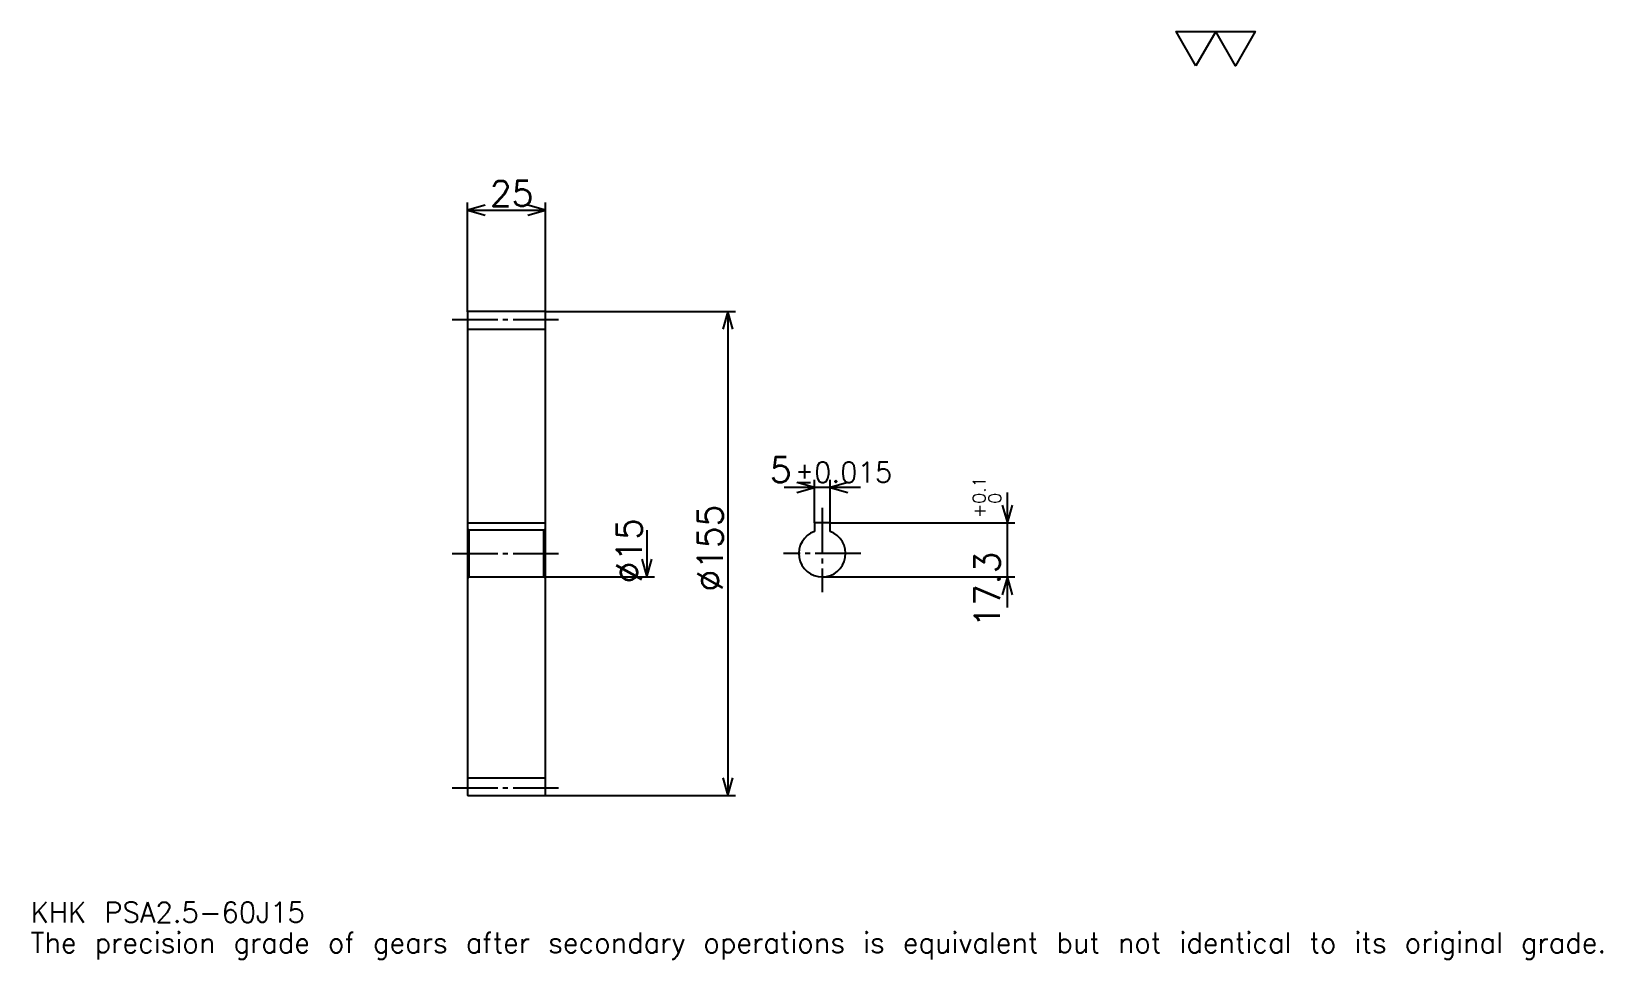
# Model space of a CAD drawing. Extents: x 17 to 520, y 6 to 303.
import ezdxf

# ---------------------------------------------------------------- set-up
doc = ezdxf.new("R2010")
doc.units = 0
doc.linetypes.add('DASHDOT', pattern=[19.483695, 14.612772, -1.623641, 1.623641, -1.623641])
doc.layers.get('0').update_dxf_attribs({"linetype": 'CONTINUOUS'})
doc.layers.add('DASHDOT', color=6, linetype='DASHDOT')
doc.styles.add('KANJI', font='TXT', dxfattribs={"bigfont": 'BIGFONT'})

msp = doc.modelspace()

# ---------------------------------------------------------------- linework, layer by layer
at = {"color": 5}
for p, q in [((156.229614, 213.50882), (156.229614, 248.417114)), ((181.229614, 213.50882), (181.229614, 248.417114)), ((156.229614, 245.981644), (181.229614, 245.981644)), ((156.229614, 213.408813), (156.229614, 213.50882)), ((181.129608, 213.50882), (181.229614, 213.50882)), ((181.229614, 213.50882), (242.116165, 213.50882)), ((181.229614, 213.408813), (181.229614, 213.50882)), ((239.680695, 213.50882), (239.680695, 58.50882)), ((282.153534, 157.174316), (257.66983, 157.174316)), ((267.411682, 145.808823), (267.411682, 159.609772)), ((272.411682, 145.808823), (272.411682, 159.609772)), ((329.239136, 118.766975), (329.239136, 155.550659)), ((213.702438, 143.50882), (213.702438, 128.50882)), ((272.411682, 145.808823), (331.674591, 145.808823)), ((181.229614, 128.50882), (216.137909, 128.50882)), ((269.911682, 128.50882), (331.674591, 128.50882)), ((181.129608, 58.50882), (181.229614, 58.50882)), ((181.229614, 58.50882), (242.116165, 58.50882))]:
    msp.add_line(p, q, dxfattribs=at)
at = {"color": 4}
for p, q in [((156.229614, 207.88382), (181.229614, 207.88382)), ((156.229614, 145.808823), (181.229614, 145.808823)), ((181.229614, 144.00882), (180.729614, 143.50882)), ((156.229614, 128.00882), (156.729614, 128.50882)), ((181.229614, 128.00882), (180.729614, 128.50882)), ((156.229614, 64.13382), (181.229614, 64.13382))]:
    msp.add_line(p, q, dxfattribs=at)
at = {"color": 7}
msp.add_lwpolyline([(389.67392, 292.255432), (383.341705, 303.231262), (408.670532, 303.231262), (402.338318, 292.255432), (396.006134, 303.231262), (389.67392, 292.255432)], dxfattribs=at)
at = {"color": 5}
for points in [[(161.912354, 247.605286), (156.229614, 245.981644), (161.912354, 244.358002)], [(175.546875, 244.358002), (181.229614, 245.981644), (175.546875, 247.605286)], [(241.304352, 207.82608), (239.680695, 213.50882), (238.057068, 207.82608)], [(261.728943, 155.550659), (267.411682, 157.174316), (261.728943, 158.797943)], [(278.094421, 158.797943), (272.411682, 157.174316), (278.094421, 155.550659)], [(327.615479, 151.491562), (329.239136, 145.808823), (330.862793, 151.491562)], [(212.078796, 134.191559), (213.702438, 128.50882), (215.32608, 134.191559)], [(330.862793, 122.82608), (329.239136, 128.50882), (327.615479, 122.82608)], [(238.057068, 64.191566), (239.680695, 58.50882), (241.304352, 64.191566)]]:
    msp.add_lwpolyline(points, dxfattribs=at)
at = {"color": 4}
for points in [[(156.229614, 128.00882), (156.229614, 58.608818), (156.32962, 58.50882), (181.129608, 58.50882), (181.229614, 58.608818), (181.229614, 213.408813), (181.129608, 213.50882), (156.32962, 213.50882), (156.229614, 213.408813), (156.229614, 128.00882)], [(156.229614, 144.00882), (156.729614, 143.50882), (156.729614, 128.50882), (180.729614, 128.50882), (180.729614, 143.50882), (156.729614, 143.50882)], [(272.411682, 143.079895), (272.411682, 145.808823), (267.411682, 145.808823), (267.411682, 143.079895)]]:
    msp.add_lwpolyline(points, dxfattribs=at)
msp.add_arc((269.911682, 136.00882), 7.5, 109.47122094, 70.52877906, dxfattribs=at)
at = {"layer": 'DASHDOT', "color": 7}
for p, q in [((151.358688, 211.00882), (186.10054, 211.00882)), ((269.911682, 150.679749), (269.911682, 123.637894)), ((151.358688, 136.00882), (186.10054, 136.00882)), ((282.282593, 136.00882), (257.540771, 136.00882)), ((151.358688, 61.00882), (186.10054, 61.00882))]:
    msp.add_line(p, q, dxfattribs=at)

# ---------------------------------------------------------------- texts
at = {"color": 7, "style": 'KANJI'}
for s, height, p in [('25', 8.118207, (163.452774, 247.280548)), ('5', 8.118207, (253.154099, 158.797943)), ('%%p0.015', 6.494565, (261.190125, 158.797943)), ('KHK PSA2.5-60J15', 6.494565, (16.236414, 17.860054)), ('The precision grade of gears after secondary operations is equivalent but not identical to its original grade.', 6.494565, (16.236414, 8.118207))]:
    msp.add_text(s, height=height, dxfattribs=at).set_placement(p)
for s, height, p in [('0.1', 4.059103, (322.257477, 151.965912)), ('+', 4.059103, (322.257477, 147.419708)), ('0', 4.059103, (327.290771, 151.965912)), ('%%c15', 8.118207, (212.078796, 126.469925)), ('%%c155', 8.118207, (238.057068, 123.831512)), ('17.3', 8.118207, (326.80368, 112.280899))]:
    msp.add_text(s, height=height, rotation=90, dxfattribs=at).set_placement(p)

doc.saveas('drawing.dxf')
